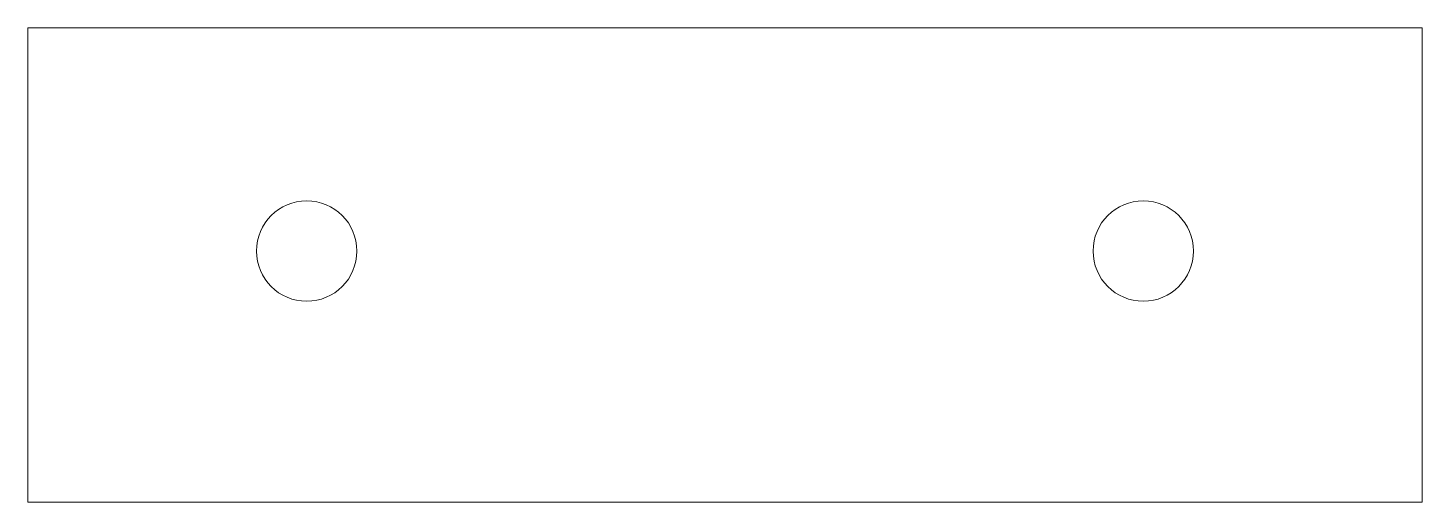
# Model space of a CAD drawing. Header units: millimetres. Extents: x 3811 to 4061, y 4901 to 4986.
import ezdxf

# ---------------------------------------------------------------- set-up
doc = ezdxf.new("R2010")
doc.units = ezdxf.units.MM
doc.linetypes.add('XKITLINE00', pattern=[0])
doc.layers.add('Bolt', color=7, linetype='Continuous', lineweight=0)
doc.layers.add('Part', color=2, linetype='Continuous', lineweight=0)

msp = doc.modelspace()

# ---------------------------------------------------------------- linework, layer by layer
at = {"layer": 'Bolt', "color": 3, "linetype": 'XKITLINE00', "lineweight": 0}
for centre in [(3861.22, 4946.38), (4011.22, 4946.38)]:
    msp.add_circle(centre, 9, dxfattribs=at)
at = {"layer": 'Part', "color": 2, "linetype": 'XKITLINE00', "lineweight": 0}
for p, q in [((3811.22, 4986.38), (4061.22, 4986.38)), ((3811.22, 4901.38), (3811.22, 4986.38)), ((4061.22, 4986.38), (4061.22, 4901.38)), ((4061.22, 4901.38), (3811.22, 4901.38))]:
    msp.add_line(p, q, dxfattribs=at)

doc.saveas('drawing.dxf')
